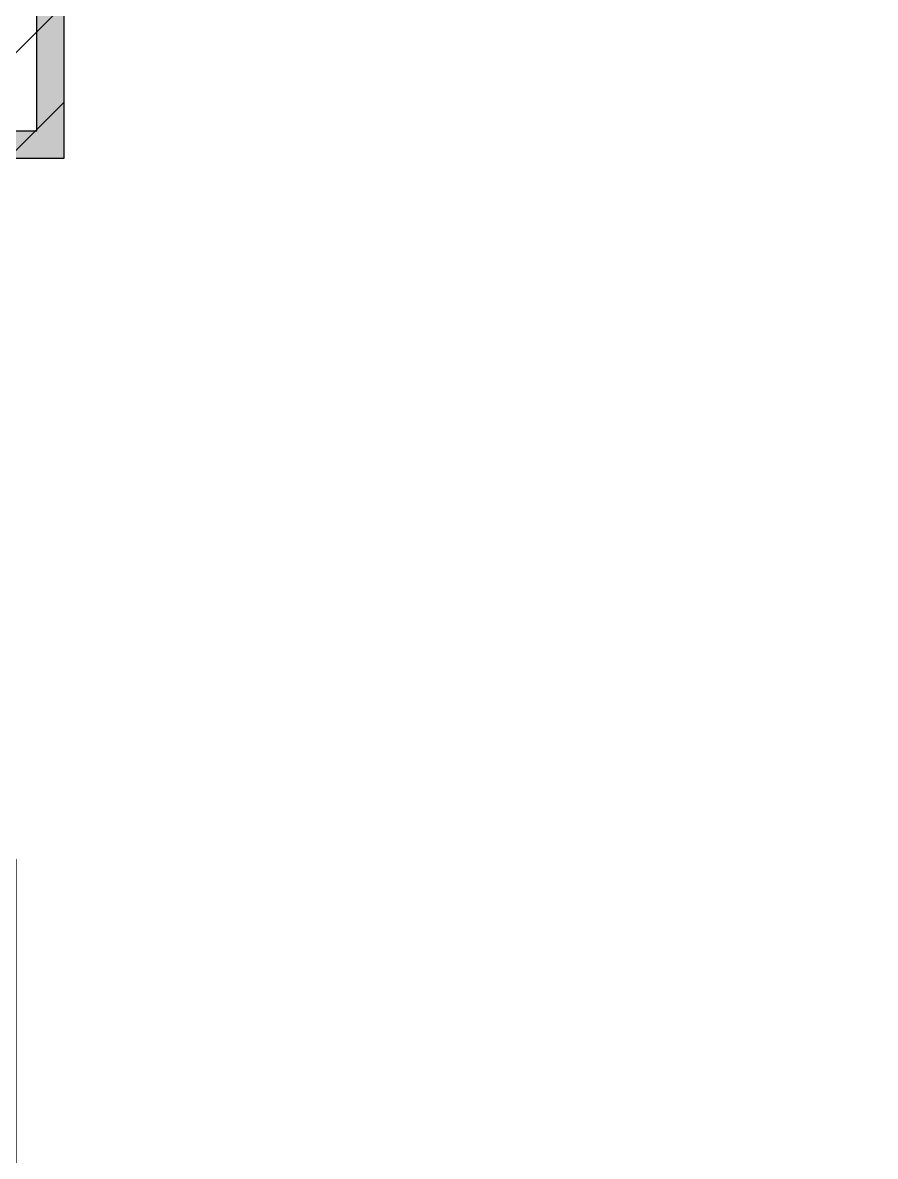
# Model space of a CAD drawing. Header units: millimetres. Extents: x -48310 to 218990, y -633409 to -276709.
# Drawn here: x 177408 to 185250, y -407420 to -396995 of the extents above; entities that cross this region are included whole.
import ezdxf

# ---------------------------------------------------------------- set-up
doc = ezdxf.new("R2010")
doc.units = ezdxf.units.MM
doc.header["$LTSCALE"] = 100
for name, color, linetype in [('-ACO-TTLB', 153, 'Continuous'), ('A-HATCH', 251, 'Continuous'), ('A6-DK-renfang-B2F$0$-ACO-LINE', 137, 'Continuous'), ('A6-DK-renfang-B2F$0$PUB_HATCH', 8, 'Continuous'), ('A6-DK-renfang-B2F$0$WALL', 9, 'Continuous'), ('xref(dwg引用图层)', 7, 'Continuous')]:
    doc.layers.add(name, color=color, linetype=linetype)

# ---------------------------------------------------------------- blocks, each defined once
blk = doc.blocks.new('A6-DK-renfang-B2F$0$fecrfpmmt212')
at = {"layer": 'A6-DK-renfang-B2F$0$PUB_HATCH'}
for points in [[(1120303, -750977), (1120553, -751227), (1120553, -749827), (1120303, -749577)], [(1117563, -750977), (1117863, -751227), (1120553, -751227), (1120303, -750977)]]:
    blk.add_hatch(color=256, dxfattribs=at).paths.add_polyline_path(points)
at = {"layer": 'A6-DK-renfang-B2F$0$WALL', "color": 4}
for p, q in [((1120303, -750977), (1120303, -749577)), ((1120553, -751227), (1120553, -749827)), ((1117563, -750977), (1120303, -750977)), ((1117863, -751227), (1120553, -751227))]:
    blk.add_line(p, q, dxfattribs=at)
blk = doc.blocks.new('A6-DK-renfang-B2F')
at = {"layer": 'A6-DK-renfang-B2F$0$-ACO-LINE'}
blk.add_blockref('A6-DK-renfang-B2F$0$fecrfpmmt212', (-942763, 952987), dxfattribs=at)
blk = doc.blocks.new('B2Fdt')
at = {"layer": 'A-HATCH'}
h = blk.add_hatch(dxfattribs=at)
h.set_pattern_fill('ANSI31', color=256, scale=200)
h.set_pattern_definition([(45, (2e-06, 600000), (-449.0128, 449.0128), [])])
h.paths.add_polyline_path([(122750, 176900), (134300, 176900), (134300, 181260), (166700, 181260), (166700, 165260), (171270, 165260), (171270, 165510), (174380, 165510), (174380, 164300), (175993, 164300), (175993, 166560), (175100, 166560), (175100, 180960), (177350, 180960), (177350, 195310), (175100, 195398), (175100, 201760), (177790, 201760), (177790, 203160), (185250, 203160), (185250, 205925), (184000, 205925), (184000, 205990), (184880, 205990), (184880, 209390), (184000, 209390), (184000, 210390), (183200, 210390), (183200, 213600), (180320, 213590), (180320, 215390), (174480, 215390), (174480, 217910), (171170, 217910), (171170, 215390), (164900, 215390), (164900, 213590), (163280, 213590), (163305, 210400), (161900, 210400), (161900, 213600), (159040, 213640), (159050, 215390), (154010, 215390), (154010, 217910), (150700, 217910), (150700, 215415), (144851, 215388), (144851, 213588), (141200, 213600), (141200, 210390), (135050, 210390), (135050, 203150), (122450, 203150), (122450, 176900)])
blk.add_lwpolyline([(177350, 180960), (177350, 195310), (175100, 195398), (175100, 201760), (177790, 201760), (177790, 203160)], dxfattribs=at)

msp = doc.modelspace()

# ---------------------------------------------------------------- block references
at = {"layer": '-ACO-TTLB'}
msp.add_blockref('B2Fdt', (0, -600000), dxfattribs=at)
at = {"layer": 'xref(dwg引用图层)'}
msp.add_blockref('A6-DK-renfang-B2F', (0, -600000), dxfattribs=at)

doc.saveas('drawing.dxf')
